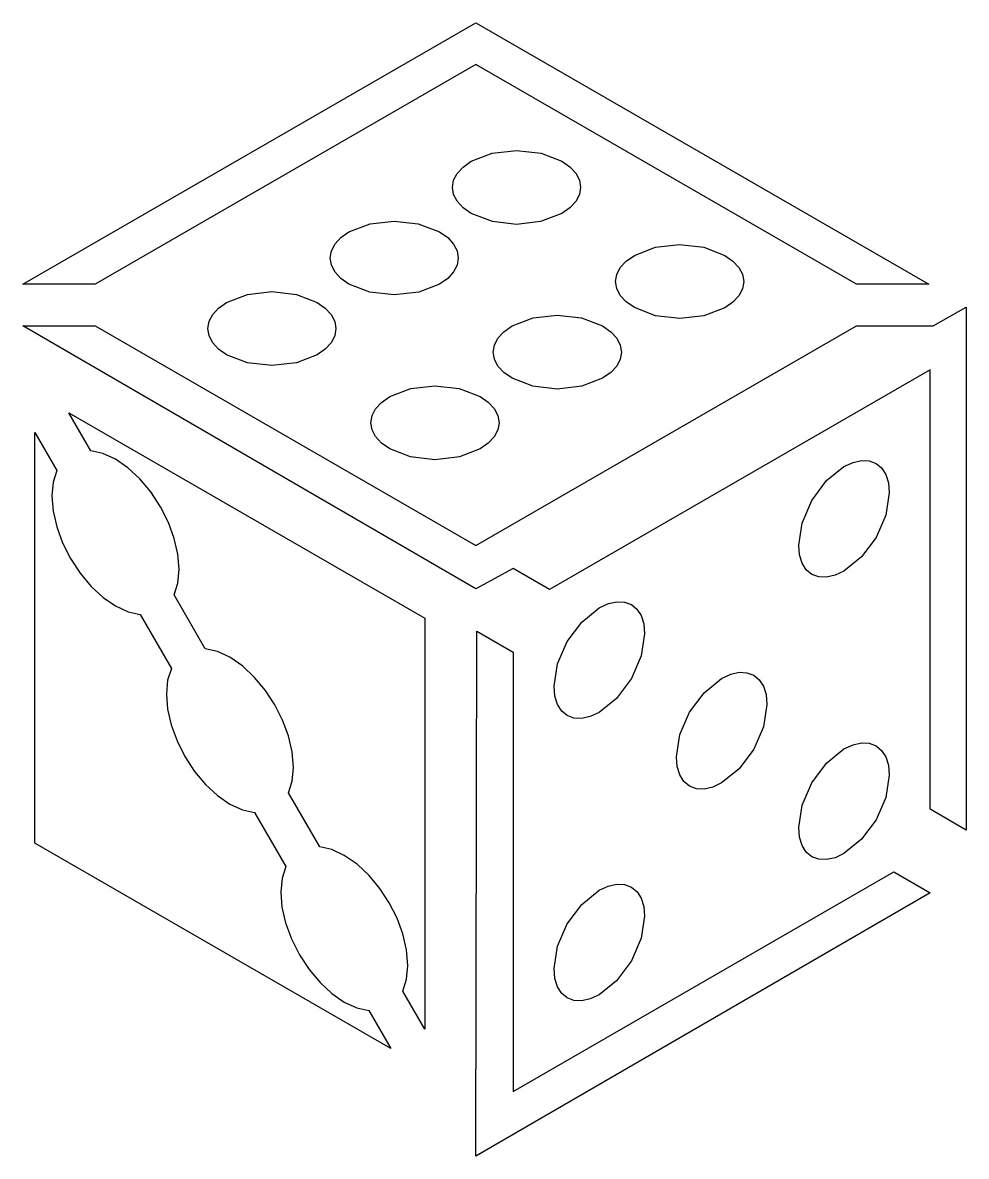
# Model space of a CAD drawing. Extents: x 13.6 to 89.4, y 4.4 to 95.5.
import ezdxf

# ---------------------------------------------------------------- set-up
doc = ezdxf.new("R2010")
doc.units = 0
doc.layers.add('final', color=7, linetype='CONTINUOUS')

msp = doc.modelspace()

# ---------------------------------------------------------------- linework, layer by layer
at = {"layer": 'final', "color": 7}
for points in [[(13.614815, 74.479503), (49.999997, 95.486498), (86.385526, 74.479305), (80.563457, 74.479324), (49.999637, 92.125361), (19.436093, 74.479491)], [(56.913034, 84.352662), (57.5557, 83.90017), (58.028595, 83.388815), (58.320535, 82.834182), (58.420335, 82.251859), (58.320545, 81.669537), (58.028614, 81.114905), (57.555727, 80.603552), (56.913067, 80.151063), (55.210809, 79.498526), (53.274493, 79.281059), (51.338214, 79.498653), (49.636068, 80.151302), (48.97667, 80.617326), (48.505654, 81.134038), (48.223021, 81.684544), (48.128771, 82.251949), (48.222911, 82.819359), (48.505439, 83.36988), (48.976356, 83.886618), (49.635665, 84.352678), (51.305086, 84.996738), (53.274343, 85.2229), (55.243604, 84.996729), (56.913033, 84.352662)], [(47.088694, 78.680577), (47.748094, 78.214553), (48.219112, 77.69784), (48.501746, 77.147333), (48.595996, 76.579927), (48.501856, 76.012516), (48.219328, 75.461993), (47.748409, 74.945255), (47.089099, 74.479194), (45.419675, 73.835133), (43.450415, 73.608973), (41.481154, 73.835146), (39.811725, 74.479218), (39.169062, 74.931709), (38.696171, 75.443065), (38.404234, 75.997697), (38.304434, 76.580019), (38.404224, 77.16234), (38.696155, 77.716971), (39.169041, 78.228323), (39.811699, 78.680812), (41.513954, 79.333349), (43.450267, 79.550817), (45.386544, 79.333224), (47.08869, 78.680577)], [(70.011764, 76.7901), (70.654429, 76.337608), (71.127323, 75.826252), (71.419262, 75.271619), (71.519062, 74.689296), (71.419272, 74.106973), (71.12734, 73.552341), (70.654453, 73.040988), (70.011794, 72.588499), (68.309536, 71.935963), (66.37322, 71.718495), (64.43694, 71.936089), (62.734791, 72.588737), (62.075514, 73.054766), (61.604601, 73.571467), (61.322051, 74.12195), (61.227861, 74.689324), (61.322041, 75.256697), (61.604582, 75.807179), (62.075488, 76.323878), (62.734757, 76.789904), (64.436899, 77.442543), (66.373177, 77.660126), (68.309498, 77.442648), (70.011765, 76.7901)], [(37.2651, 73.008926), (37.907765, 72.556434), (38.380659, 72.045078), (38.672598, 71.490445), (38.772398, 70.908122), (38.672608, 70.3258), (38.380677, 69.771168), (37.90779, 69.259814), (37.265131, 68.807325), (35.595707, 68.163264), (33.626447, 67.937104), (31.657186, 68.163278), (29.987758, 68.807349), (29.345095, 69.259841), (28.872204, 69.771197), (28.580268, 70.32583), (28.480468, 70.908153), (28.580258, 71.490475), (28.87219, 72.045105), (29.345077, 72.556458), (29.987736, 73.008946), (31.657157, 73.653005), (33.626412, 73.879166), (35.59567, 73.652994), (37.265097, 73.008926)], [(13.614447, 71.118362), (19.436487, 71.118343), (50.000246, 53.472257), (80.563865, 71.118168), (86.719258, 71.118155), (89.39246, 72.632088), (89.39246, 30.617689), (86.481451, 32.298386), (86.481443, 67.59046), (55.917824, 49.944546), (53.007172, 51.625034), (49.999886, 49.999937)], [(60.187415, 71.11801), (60.846814, 70.651985), (61.317831, 70.135271), (61.600465, 69.584764), (61.694715, 69.017358), (61.600575, 68.449947), (61.318047, 67.899424), (60.847129, 67.382686), (60.187819, 66.916625), (58.518395, 66.272565), (56.549136, 66.046404), (54.579873, 66.272577), (52.910442, 66.916647), (52.251125, 67.382711), (51.7802, 67.899453), (51.497665, 68.449977), (51.403515, 69.017389), (51.497755, 69.584795), (51.780381, 70.1353), (52.251392, 70.652011), (52.910785, 71.118032), (54.612914, 71.770539), (56.549094, 71.988038), (58.485277, 71.770527), (60.187414, 71.11801)], [(50.363812, 65.446353), (51.006476, 64.99386), (51.479369, 64.482504), (51.771308, 63.927871), (51.871108, 63.345548), (51.771318, 62.763225), (51.479386, 62.208593), (51.0065, 61.69724), (50.363841, 61.244751), (48.694417, 60.60069), (46.725158, 60.374529), (44.755896, 60.600702), (43.086465, 61.244773), (42.427149, 61.710838), (41.956224, 62.22758), (41.673689, 62.778104), (41.579539, 63.345516), (41.673779, 63.912923), (41.956406, 64.463429), (42.427417, 64.980139), (43.086811, 65.446161), (44.788953, 66.098799), (46.725229, 66.316381), (48.661547, 66.098901), (50.363811, 65.446353)], [(45.909935, 14.631791), (44.148181, 17.683095), (44.447565, 18.631184), (44.548787, 19.739926), (44.44506, 20.987652), (44.147616, 22.265724), (43.676981, 23.538595), (43.05368, 24.770716), (42.298237, 25.926538), (41.431178, 26.970514), (40.473026, 27.867095), (39.444307, 28.580733), (38.435098, 29.044064), (37.466245, 29.256005), (34.959903, 33.596913), (35.259287, 34.545001), (35.36051, 35.653744), (35.256782, 36.90147), (34.959339, 38.179542), (34.488704, 39.452413), (33.865403, 40.684533), (33.10996, 41.840356), (32.242901, 42.884331), (31.284749, 43.780912), (30.25603, 44.49455), (29.24682, 44.95788), (28.277967, 45.169822), (25.771626, 49.510729), (26.07101, 50.458818), (26.172233, 51.567562), (26.073214, 52.780007), (25.783607, 54.047539), (25.314505, 55.332833), (24.677001, 56.598566), (23.899506, 57.783457), (23.020888, 58.832265), (22.067927, 59.716724), (21.067401, 60.408569), (20.05837, 60.871756), (19.08969, 61.083639), (17.324068, 64.141645), (45.909935, 47.639432), (45.909935, 14.631791)], [(43.187639, 13.059535), (14.601771, 29.561748), (14.601771, 62.56939), (16.363525, 59.518086), (16.064141, 58.569996), (15.962919, 57.461253), (16.061869, 56.24884), (16.35141, 54.981322), (16.820452, 53.696025), (17.457903, 52.430272), (18.235355, 51.245343), (19.113941, 50.196483), (20.066883, 49.311959), (21.067402, 48.620039), (22.076629, 48.156898), (23.045462, 47.945176), (25.551804, 43.604268), (25.252419, 42.656178), (25.151197, 41.547435), (25.250157, 40.334966), (25.539723, 39.067392), (26.008804, 37.782039), (26.646306, 36.516239), (27.423817, 35.33128), (28.302463, 34.28241), (29.255462, 33.3979), (30.256032, 32.70602), (31.265079, 32.243022), (32.233741, 32.031358), (34.740082, 27.69045), (34.440698, 26.742361), (34.339475, 25.633618), (34.438435, 24.421149), (34.728001, 23.153574), (35.197082, 21.868222), (35.834585, 20.602422), (36.612096, 19.417462), (37.490742, 18.368592), (38.443741, 17.484083), (39.44431, 16.792203), (40.453358, 16.329205), (41.422019, 16.11754)], [(83.206781, 57.716937), (82.920916, 55.916508), (82.141218, 54.130843), (80.984727, 52.562677), (79.568485, 51.414747), (78.855288, 51.084432), (78.175999, 50.930577), (77.549708, 50.955077), (76.995506, 51.159815), (76.541099, 51.537407), (76.206742, 52.06755), (76.000342, 52.732767), (75.929802, 53.515578), (76.206737, 55.283385), (76.995498, 57.101904), (78.175991, 58.694255), (79.568477, 59.817988), (80.301752, 60.155937), (80.98472, 60.305394), (81.60275, 60.274814), (82.141212, 60.072634), (82.585476, 59.707309), (82.920912, 59.187287), (83.132889, 58.521017), (83.206779, 57.716947)], [(63.558824, 46.373205), (63.28189, 44.605401), (62.493131, 42.786883), (61.312641, 41.194535), (59.920157, 40.070801), (59.186881, 39.732852), (58.503913, 39.583394), (57.885882, 39.613974), (57.347419, 39.816153), (56.903154, 40.181477), (56.567716, 40.701498), (56.355737, 41.367767), (56.281847, 42.171837), (56.567819, 43.972189), (57.34754, 45.757727), (58.503989, 47.325758), (59.920141, 48.473591), (60.653424, 48.811632), (61.336414, 48.961183), (61.954479, 48.930693), (62.492987, 48.728605), (62.937308, 48.363366), (63.272808, 47.843422), (63.484858, 47.177219), (63.558828, 46.373202)], [(50.096163, 46.583409), (53.007191, 44.902707), (53.00727, 9.610688), (83.570817, 27.25656), (86.481451, 25.576083), (50, 4.402341)], [(73.382815, 40.701237), (73.096951, 38.900811), (72.317254, 37.115148), (71.160765, 35.546985), (69.744524, 34.399056), (69.031328, 34.068741), (68.352039, 33.914886), (67.725749, 33.939386), (67.171546, 34.144123), (66.71714, 34.521714), (66.382783, 35.051856), (66.176382, 35.717071), (66.105842, 36.499881), (66.391852, 38.300358), (67.171669, 40.085998), (68.328239, 41.65407), (69.744511, 42.801848), (70.477736, 43.139779), (71.160663, 43.289245), (71.778664, 43.258695), (72.317113, 43.056569), (72.76138, 42.691315), (73.096837, 42.171379), (73.308858, 41.505207), (73.382808, 40.701244)], [(83.206796, 35.029267), (82.920931, 33.228843), (82.141234, 31.443183), (80.984745, 29.875022), (79.568505, 28.727095), (78.85531, 28.39678), (78.176022, 28.242924), (77.549732, 28.267424), (76.99553, 28.47216), (76.541125, 28.84975), (76.206768, 29.379891), (76.000368, 30.045105), (75.929828, 30.827914), (76.215839, 32.62839), (76.995656, 34.414028), (78.152226, 35.982099), (79.568498, 37.129875), (80.301722, 37.467806), (80.984648, 37.617273), (81.602649, 37.586723), (82.141097, 37.384598), (82.585363, 37.019345), (82.92082, 36.499409), (83.13284, 35.833238), (83.20679, 35.029275)], [(63.558858, 23.685558), (63.281924, 21.917759), (62.493166, 20.099246), (61.312678, 18.506902), (59.920196, 17.383171), (59.186922, 17.045222), (58.503955, 16.895764), (57.885925, 16.926344), (57.347463, 17.128521), (56.903198, 17.493843), (56.567761, 18.013862), (56.355782, 18.680129), (56.281892, 19.484195), (56.567755, 21.28462), (57.347451, 23.070281), (58.50394, 24.638443), (59.920182, 25.786371), (60.633377, 26.116685), (61.312665, 26.27054), (61.938955, 26.24605), (62.493158, 26.041313), (62.947564, 25.663723), (63.28192, 25.133581), (63.488321, 24.468367), (63.558861, 23.685559)]]:
    msp.add_lwpolyline(points, close=True, dxfattribs=at)

doc.saveas('drawing.dxf')
